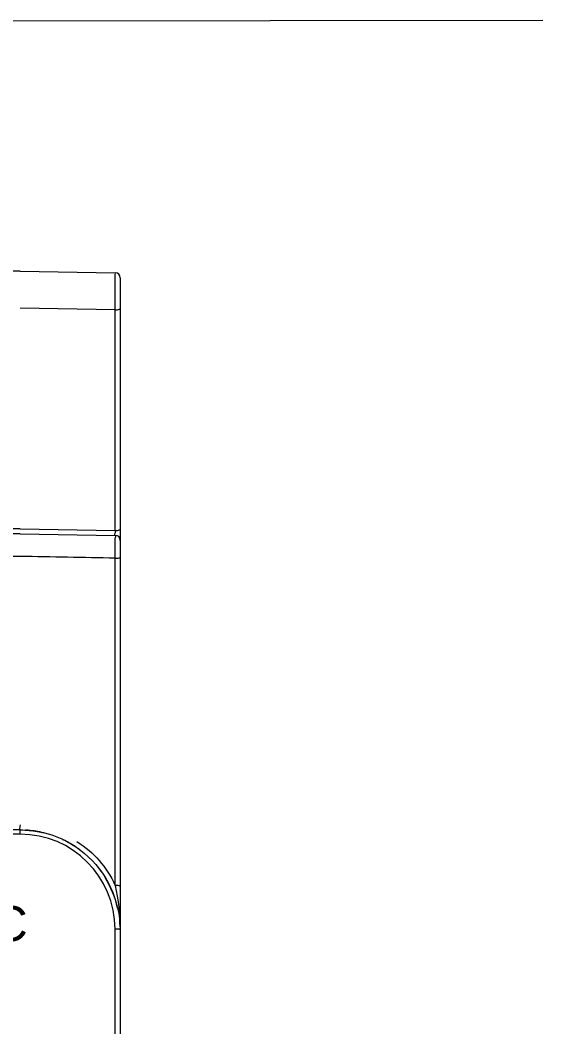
# Model space of a CAD drawing. Header units: millimetres. Extents: x 2233 to 2512, y 1440 to 1767.
# Drawn here: x 2409.9 to 2416.06, y 1678.11 to 1689.98 of the extents above; entities that cross this region are included whole.
import ezdxf

# ---------------------------------------------------------------- set-up
doc = ezdxf.new("R2010")
doc.units = ezdxf.units.MM
doc.layers.add('02_Commande', color=250, linetype='Continuous', lineweight=18)
doc.layers.add('03_Symbole', color=250, linetype='Continuous', lineweight=15)
doc.layers.add('04_Texte', color=7, linetype='Continuous')
doc.styles.get("Standard").update_dxf_attribs({"font": 'arial.ttf'})

msp = doc.modelspace()

# ---------------------------------------------------------------- linework, layer by layer
at = {"layer": '02_Commande'}
msp.add_line((2409.118, 1689.968), (2416.063, 1689.975), dxfattribs=at)
at = {"layer": '03_Symbole', "color": 0, "lineweight": 0}
for points in [[(2409.899, 1687.015), (2399.06, 1687.015)], [(2409.899, 1687.015), (2411.019, 1686.996)], [(2411.077, 1686.937), (2411.077, 1686.561)], [(2411.019, 1686.562), (2409.899, 1686.581)], [(2411.019, 1683.961), (2411.019, 1686.562)], [(2411.077, 1686.561), (2411.077, 1683.96)], [(2409.899, 1683.981), (2399.06, 1683.981)], [(2409.899, 1683.981), (2411.019, 1683.961)], [(2411.077, 1683.96), (2411.077, 1683.845)], [(2409.899, 1683.923), (2399.06, 1683.923)], [(2409.899, 1683.923), (2411.019, 1683.903)], [(2411.077, 1683.844), (2411.077, 1683.63)], [(2409.899, 1683.655), (2399.06, 1683.655)], [(2411.077, 1683.63), (2411.077, 1679.779)], [(2409.899, 1680.432), (2399.06, 1680.432)], [(2409.899, 1680.382), (2399.06, 1680.382)], [(2409.899, 1680.382), (2409.899, 1680.407), (2409.899, 1680.42), (2409.899, 1680.426), (2409.899, 1680.432)], [(2409.981, 1680.429), (2409.985, 1680.429)], [(2409.989, 1680.429), (2409.993, 1680.428)], [(2410.476, 1680.28), (2410.474, 1680.281)], [(2410.508, 1680.261), (2410.505, 1680.263)], [(2410.603, 1680.198), (2410.6, 1680.2)], [(2410.871, 1679.919), (2410.871, 1679.919)], [(2411.077, 1679.779), (2411.077, 1679.261)], [(2411.018, 1668.261), (2411.018, 1679.262)], [(2411.077, 1679.269), (2411.077, 1679.263)], [(2411.077, 1679.254), (2411.077, 1668.268)]]:
    msp.add_lwpolyline(points, dxfattribs=at)
for points in [[(2411.077, 1686.937), (2411.077, 1686.978), (2411.06, 1686.995), (2411.019, 1686.996)], [(2411.077, 1683.844), (2411.077, 1683.885), (2411.06, 1683.903), (2411.019, 1683.903)], [(2411.019, 1683.635), (2410.645, 1683.642), (2410.272, 1683.648), (2409.899, 1683.655)], [(2411.019, 1679.778), (2411.019, 1681.064), (2411.019, 1682.35), (2411.019, 1683.635)], [(2409.899, 1680.492), (2409.899, 1680.472), (2409.885, 1680.454), (2409.899, 1680.432)], [(2409.899, 1680.432), (2409.935, 1680.432), (2409.971, 1680.431), (2410.007, 1680.427)], [(2411.018, 1679.262), (2411.018, 1679.88), (2410.517, 1680.382), (2409.899, 1680.382)], [(2409.97, 1680.43), (2409.968, 1680.43), (2409.966, 1680.43), (2409.964, 1680.43)], [(2409.964, 1680.43), (2409.967, 1680.43), (2409.969, 1680.43), (2409.971, 1680.43)], [(2409.977, 1680.43), (2409.975, 1680.43), (2409.973, 1680.43), (2409.971, 1680.43)], [(2409.973, 1680.43), (2409.975, 1680.43), (2409.976, 1680.43), (2409.978, 1680.43)], [(2409.985, 1680.429), (2409.982, 1680.429), (2409.98, 1680.429), (2409.978, 1680.43)], [(2409.992, 1680.429), (2409.989, 1680.429), (2409.987, 1680.429), (2409.985, 1680.429)], [(2410.178, 1680.398), (2410.117, 1680.413), (2410.055, 1680.423), (2409.992, 1680.428)], [(2409.997, 1680.428), (2409.998, 1680.428), (2409.999, 1680.428), (2410, 1680.428)], [(2410.007, 1680.427), (2410.259, 1680.403), (2410.458, 1680.32), (2410.653, 1680.159)], [(2410.144, 1680.406), (2410.146, 1680.405), (2410.148, 1680.405), (2410.15, 1680.404)], [(2410.152, 1680.404), (2410.154, 1680.403), (2410.155, 1680.403), (2410.158, 1680.403)], [(2410.567, 1680.223), (2410.515, 1680.259), (2410.461, 1680.29), (2410.404, 1680.317)], [(2410.483, 1680.276), (2410.482, 1680.276), (2410.481, 1680.277), (2410.48, 1680.278)], [(2410.489, 1680.272), (2410.488, 1680.273), (2410.487, 1680.273), (2410.486, 1680.274)], [(2410.495, 1680.269), (2410.494, 1680.269), (2410.493, 1680.27), (2410.493, 1680.27)], [(2410.502, 1680.265), (2410.501, 1680.266), (2410.5, 1680.266), (2410.499, 1680.267)], [(2410.514, 1680.257), (2410.513, 1680.258), (2410.512, 1680.259), (2410.511, 1680.259)], [(2410.521, 1680.254), (2410.519, 1680.254), (2410.518, 1680.255), (2410.517, 1680.256)], [(2410.527, 1680.25), (2410.526, 1680.25), (2410.525, 1680.251), (2410.524, 1680.252)], [(2410.567, 1680.295), (2410.776, 1680.162), (2410.915, 1680.001), (2411.019, 1679.778)], [(2410.58, 1680.215), (2410.576, 1680.217), (2410.572, 1680.22), (2410.568, 1680.223)], [(2410.58, 1680.215), (2410.58, 1680.214), (2410.581, 1680.214), (2410.582, 1680.213)], [(2410.597, 1680.202), (2410.592, 1680.206), (2410.587, 1680.21), (2410.582, 1680.213)], [(2410.597, 1680.202), (2410.598, 1680.201), (2410.599, 1680.201), (2410.6, 1680.2)], [(2410.603, 1680.198), (2410.605, 1680.197), (2410.606, 1680.196), (2410.607, 1680.195)], [(2410.653, 1680.159), (2410.919, 1679.939), (2411.077, 1679.599), (2411.077, 1679.254)], [(2410.828, 1679.978), (2410.826, 1679.98), (2410.825, 1679.982), (2410.823, 1679.984)], [(2410.832, 1679.972), (2410.831, 1679.974), (2410.829, 1679.976), (2410.828, 1679.978)], [(2410.832, 1679.972), (2410.833, 1679.972), (2410.833, 1679.971), (2410.833, 1679.971)], [(2410.837, 1679.967), (2410.835, 1679.968), (2410.834, 1679.969), (2410.833, 1679.971)], [(2410.838, 1679.965), (2410.839, 1679.963), (2410.841, 1679.961), (2410.842, 1679.959)], [(2410.843, 1679.957), (2410.843, 1679.959), (2410.842, 1679.96), (2410.841, 1679.961)], [(2410.842, 1679.959), (2410.844, 1679.957), (2410.845, 1679.955), (2410.846, 1679.953)], [(2410.848, 1679.951), (2410.847, 1679.952), (2410.846, 1679.954), (2410.845, 1679.955)], [(2410.846, 1679.953), (2410.848, 1679.951), (2410.849, 1679.95), (2410.851, 1679.948)], [(2410.853, 1679.944), (2410.852, 1679.946), (2410.851, 1679.947), (2410.849, 1679.949)], [(2410.851, 1679.948), (2410.852, 1679.946), (2410.853, 1679.944), (2410.855, 1679.942)], [(2411.047, 1679.512), (2411.018, 1679.642), (2410.97, 1679.759), (2410.9, 1679.873)], [(2411.019, 1679.778), (2411.055, 1679.607), (2411.076, 1679.437), (2411.077, 1679.262)], [(2411.074, 1679.328), (2411.074, 1679.334), (2411.073, 1679.341), (2411.073, 1679.348)], [(2411.074, 1679.333), (2411.074, 1679.331), (2411.074, 1679.329), (2411.074, 1679.327)], [(2411.075, 1679.319), (2411.075, 1679.322), (2411.075, 1679.324), (2411.074, 1679.326)]]:
    msp.add_open_spline(points, degree=3, dxfattribs=at)
for points, knots in [([(2411.019, 1686.562), (2411.019, 1686.634), (2411.019, 1686.706), (2411.019, 1686.779), (2411.019, 1686.779), (2411.019, 1686.887), (2411.019, 1686.887), (2411.019, 1686.905), (2411.019, 1686.923), (2411.019, 1686.942), (2411.019, 1686.955), (2411.019, 1686.968), (2411.019, 1686.982), (2411.019, 1686.986), (2411.028, 1686.996), (2411.019, 1686.996)], [0, 0, 0, 0, 1, 1, 1, 2, 2, 2, 3, 3, 3, 4, 4, 4, 5, 5, 5, 5]), ([(2411.019, 1686.562), (2411.029, 1686.562), (2411.038, 1686.562), (2411.048, 1686.562), (2411.058, 1686.562), (2411.077, 1686.58), (2411.077, 1686.561)], [0, 0, 0, 0, 1, 1, 1, 2, 2, 2, 2]), ([(2411.019, 1683.961), (2411.019, 1683.951), (2411.019, 1683.942), (2411.018, 1683.932), (2411.018, 1683.922), (2411.002, 1683.909), (2411.019, 1683.903)], [0, 0, 0, 0, 1, 1, 1, 2, 2, 2, 2]), ([(2411.019, 1683.961), (2411.029, 1683.961), (2411.038, 1683.961), (2411.048, 1683.961), (2411.058, 1683.961), (2411.077, 1683.979), (2411.077, 1683.96)], [0, 0, 0, 0, 1, 1, 1, 2, 2, 2, 2]), ([(2411.019, 1683.635), (2411.019, 1683.68), (2411.019, 1683.725), (2411.019, 1683.769), (2411.019, 1683.792), (2411.019, 1683.814), (2411.019, 1683.836), (2411.019, 1683.836), (2411.019, 1683.87), (2411.019, 1683.87), (2411.019, 1683.881), (2411.041, 1683.903), (2411.019, 1683.903)], [0, 0, 0, 0, 1, 1, 1, 2, 2, 2, 3, 3, 3, 4, 4, 4, 4]), ([(2411.019, 1683.635), (2411.028, 1683.635), (2411.038, 1683.635), (2411.048, 1683.635), (2411.058, 1683.634), (2411.076, 1683.649), (2411.077, 1683.63)], [0, 0, 0, 0, 1, 1, 1, 2, 2, 2, 2]), ([(2411.077, 1679.779), (2411.075, 1679.76), (2411.057, 1679.778), (2411.048, 1679.778), (2411.038, 1679.778), (2411.028, 1679.778), (2411.019, 1679.778)], [0, 0, 0, 0, 1, 1, 1, 2, 2, 2, 2]), ([(2411.077, 1679.254), (2411.077, 1679.274), (2411.058, 1679.26), (2411.048, 1679.261), (2411.038, 1679.261), (2411.028, 1679.262), (2411.018, 1679.262)], [0, 0, 0, 0, 1, 1, 1, 2, 2, 2, 2])]:
    msp.add_open_spline(points, degree=3, knots=knots, dxfattribs=at)

# ---------------------------------------------------------------- texts
at = {"layer": '04_Texte', "insert": (2408.123, 1679.536), "char_height": 0.4142, "attachment_point": 1}
msp.add_mtext_dynamic_manual_height_columns('IHP 1C', width=2.78472, gutter_width=2.071, heights=[0], dxfattribs=at)

doc.saveas('drawing.dxf')
